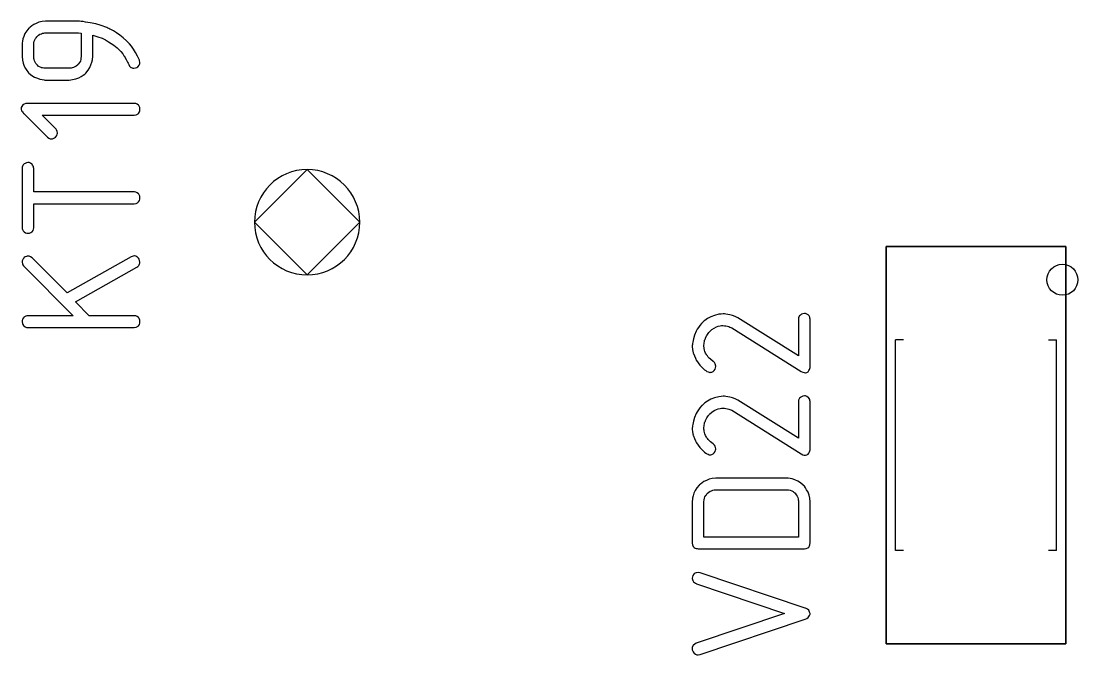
# Model space of a CAD drawing. Header units: inches. Extents: x 0 to 594, y -420 to 0.
# Drawn here: x 247.25 to 255.78, y -84.07 to -78.96 of the extents above; entities that cross this region are included whole.
import ezdxf

# ---------------------------------------------------------------- set-up
doc = ezdxf.new("R2010")
doc.units = ezdxf.units.IN
doc.header["$MEASUREMENT"] = 0

msp = doc.modelspace()

# ---------------------------------------------------------------- linework, layer by layer
at = {"color": 18, "true_color": 0x000000}
for p, q in [((247.3551, -78.9879), (247.3396, -78.9978)), ((247.3749, -78.9781), (247.3551, -78.9879)), ((247.3974, -78.9682), (247.3749, -78.9781)), ((247.4228, -78.9626), (247.3974, -78.9682)), ((247.451, -78.9598), (247.4228, -78.9626)), ((247.6892, -78.9598), (247.451, -78.9598)), ((247.6906, -78.9598), (247.6892, -78.9598)), ((247.6949, -78.9598), (247.6906, -78.9598)), ((247.7019, -78.9598), (247.6949, -78.9598)), ((247.7118, -78.9612), (247.7019, -78.9598)), ((247.7245, -78.9612), (247.7118, -78.9612)), ((247.7386, -78.9626), (247.7245, -78.9612)), ((247.7555, -78.964), (247.7386, -78.9626)), ((247.7724, -78.9668), (247.7555, -78.964)), ((247.8119, -78.9724), (247.7724, -78.9668)), ((247.8556, -78.9823), (247.8119, -78.9724)), ((247.9007, -78.995), (247.8556, -78.9823)), ((247.2846, -79.0598), (247.2748, -79.0824)), ((247.2987, -79.0373), (247.2846, -79.0598)), ((247.3171, -79.0161), (247.2987, -79.0373)), ((247.3199, -79.0133), (247.3171, -79.0161)), ((247.3269, -79.0077), (247.3199, -79.0133)), ((247.3396, -78.9978), (247.3269, -79.0077)), ((247.3833, -79.0824), (247.3946, -79.0725)), ((247.3946, -79.0725), (247.4059, -79.0655)), ((247.4059, -79.0655), (247.4172, -79.0613)), ((247.4172, -79.0613), (247.427, -79.057)), ((247.427, -79.057), (247.4369, -79.0556)), ((247.4369, -79.0556), (247.4439, -79.0542)), ((247.4439, -79.0542), (247.4496, -79.0542)), ((247.4496, -79.0542), (247.451, -79.0542)), ((247.451, -79.0542), (247.6906, -79.0542)), ((247.6906, -79.0542), (247.716, -79.0542)), ((247.716, -79.0542), (247.7372, -79.0556)), ((247.7372, -79.0556), (247.7372, -79.2459)), ((247.9458, -79.0119), (247.9007, -78.995)), ((247.9472, -79.0119), (247.9458, -79.0119)), ((247.95, -79.0133), (247.9472, -79.0119)), ((247.9543, -79.0161), (247.95, -79.0133)), ((247.9613, -79.019), (247.9543, -79.0161)), ((247.9683, -79.0232), (247.9613, -79.019)), ((247.9768, -79.0274), (247.9683, -79.0232)), ((247.9994, -79.0387), (247.9768, -79.0274)), ((248.0233, -79.0542), (247.9994, -79.0387)), ((248.0501, -79.0725), (248.0233, -79.0542)), ((248.0769, -79.0937), (248.0501, -79.0725)), ((247.2621, -79.1374), (247.2607, -79.143)), ((247.2607, -79.143), (247.2607, -79.2459)), ((247.2607, -79.143), (247.2607, -79.143)), ((247.2635, -79.1219), (247.2621, -79.1374)), ((247.2677, -79.1035), (247.2635, -79.1219)), ((247.2748, -79.0824), (247.2677, -79.1035)), ((247.3551, -79.1501), (247.3565, -79.136)), ((247.3551, -79.253), (247.3551, -79.1501)), ((247.3565, -79.136), (247.3594, -79.1219)), ((247.3565, -79.136), (247.3565, -79.136)), ((247.3594, -79.1219), (247.3636, -79.1106)), ((247.3636, -79.1106), (247.3692, -79.1007)), ((247.3692, -79.1007), (247.3749, -79.0937)), ((247.3749, -79.0937), (247.3791, -79.0866)), ((247.3791, -79.0866), (247.3819, -79.0838)), ((247.3819, -79.0838), (247.3833, -79.0824)), ((247.8316, -79.253), (247.8316, -79.0739)), ((247.8316, -79.0739), (247.8725, -79.0852)), ((247.8725, -79.0852), (247.9077, -79.0979)), ((247.9077, -79.0979), (247.9345, -79.1106)), ((247.9345, -79.1106), (247.9599, -79.1261)), ((247.9599, -79.1261), (247.981, -79.1402)), ((247.981, -79.1402), (248.0008, -79.1529)), ((248.0008, -79.1529), (248.0163, -79.1656)), ((248.1037, -79.1176), (248.0769, -79.0937)), ((248.1051, -79.119), (248.1037, -79.1176)), ((248.1065, -79.1205), (248.1051, -79.119)), ((248.1107, -79.1247), (248.1065, -79.1205)), ((248.115, -79.1289), (248.1107, -79.1247)), ((248.1276, -79.143), (248.115, -79.1289)), ((248.1432, -79.1613), (248.1276, -79.143)), ((248.0163, -79.1656), (248.0276, -79.1754)), ((248.0276, -79.1754), (248.0346, -79.1811)), ((248.0346, -79.1811), (248.0374, -79.1839)), ((248.0374, -79.1839), (248.0572, -79.205)), ((248.0572, -79.205), (248.0741, -79.2248)), ((248.0741, -79.2248), (248.0797, -79.2332)), ((248.0797, -79.2332), (248.0839, -79.2389)), ((248.0839, -79.2389), (248.0868, -79.2431)), ((248.0868, -79.2431), (248.0882, -79.2445)), ((248.1601, -79.1853), (248.1432, -79.1613)), ((248.177, -79.2121), (248.1601, -79.1853)), ((248.1939, -79.2417), (248.177, -79.2121)), ((248.2094, -79.2741), (248.1939, -79.2417)), ((247.2607, -79.2459), (247.2635, -79.2741)), ((247.2635, -79.2741), (247.2691, -79.2995)), ((247.2691, -79.2995), (247.279, -79.3235)), ((247.279, -79.3235), (247.2889, -79.3418)), ((247.3565, -79.26), (247.3551, -79.253)), ((247.3579, -79.2685), (247.3565, -79.26)), ((247.3622, -79.2798), (247.3579, -79.2685)), ((247.3664, -79.291), (247.3622, -79.2798)), ((247.3735, -79.3023), (247.3664, -79.291)), ((247.3833, -79.3136), (247.3735, -79.3023)), ((247.3861, -79.3164), (247.3833, -79.3136)), ((247.3918, -79.322), (247.3861, -79.3164)), ((247.4016, -79.3291), (247.3918, -79.322)), ((247.4143, -79.3347), (247.4016, -79.3291)), ((247.6878, -79.3291), (247.6765, -79.3333)), ((247.6991, -79.322), (247.6878, -79.3291)), ((247.7104, -79.3136), (247.6991, -79.322)), ((247.7118, -79.3108), (247.7104, -79.3136)), ((247.7174, -79.3037), (247.7118, -79.3108)), ((247.7245, -79.2939), (247.7174, -79.3037)), ((247.7315, -79.2826), (247.7245, -79.2939)), ((247.7329, -79.2798), (247.7315, -79.2812)), ((247.7315, -79.2812), (247.7315, -79.2826)), ((247.7343, -79.2699), (247.7329, -79.2798)), ((247.7357, -79.2586), (247.7343, -79.2699)), ((247.7372, -79.2459), (247.7357, -79.2586)), ((247.8091, -79.3333), (247.8175, -79.3122)), ((247.8175, -79.3122), (247.8246, -79.291)), ((247.8246, -79.291), (247.8288, -79.2727)), ((247.8288, -79.2727), (247.8302, -79.2586)), ((247.8302, -79.2586), (247.8316, -79.253)), ((248.0882, -79.2445), (248.1023, -79.2685)), ((248.1023, -79.2685), (248.1079, -79.2798)), ((248.1079, -79.2798), (248.1121, -79.2896)), ((248.1121, -79.2896), (248.1164, -79.2981)), ((248.1164, -79.2981), (248.1192, -79.3051)), ((248.1192, -79.3051), (248.122, -79.3094)), ((248.122, -79.3094), (248.122, -79.3108)), ((248.122, -79.3108), (248.1291, -79.322)), ((248.1291, -79.322), (248.1347, -79.3291)), ((248.1347, -79.3291), (248.1403, -79.3333)), ((248.1883, -79.3333), (248.1953, -79.3291)), ((248.1953, -79.3291), (248.1967, -79.3263)), ((248.1967, -79.3263), (248.1981, -79.3263)), ((248.1981, -79.3263), (248.2066, -79.315)), ((248.2066, -79.315), (248.2108, -79.3051)), ((248.2122, -79.2953), (248.2094, -79.2741)), ((248.2108, -79.3051), (248.2122, -79.2981)), ((248.2122, -79.2981), (248.2122, -79.2953)), ((247.2889, -79.3418), (247.2987, -79.3587)), ((247.2987, -79.3587), (247.3086, -79.37)), ((247.3086, -79.37), (247.3142, -79.377)), ((247.3142, -79.377), (247.3171, -79.3798)), ((247.3171, -79.3798), (247.3396, -79.3982)), ((247.3396, -79.3982), (247.3622, -79.4123)), ((247.3622, -79.4123), (247.3847, -79.4207)), ((247.4157, -79.3347), (247.4143, -79.3347)), ((247.4172, -79.3361), (247.4157, -79.3347)), ((247.4256, -79.3376), (247.4172, -79.3361)), ((247.4369, -79.339), (247.4256, -79.3376)), ((247.451, -79.3404), (247.4369, -79.339)), ((247.6427, -79.3404), (247.451, -79.3404)), ((247.6441, -79.3404), (247.6427, -79.3404)), ((247.6498, -79.3404), (247.6441, -79.3404)), ((247.6568, -79.339), (247.6498, -79.3404)), ((247.6653, -79.3376), (247.6568, -79.339)), ((247.6765, -79.3333), (247.6653, -79.3376)), ((247.7188, -79.4165), (247.7386, -79.4066)), ((247.7386, -79.4066), (247.7555, -79.3968)), ((247.7555, -79.3968), (247.7668, -79.3869)), ((247.7668, -79.3869), (247.7738, -79.3813)), ((247.7738, -79.3813), (247.7766, -79.3784)), ((247.7766, -79.3784), (247.795, -79.3559)), ((247.795, -79.3559), (247.8091, -79.3333)), ((248.1403, -79.3333), (248.1417, -79.3347)), ((248.1417, -79.3347), (248.1488, -79.3376)), ((248.1488, -79.3376), (248.1558, -79.339)), ((248.1558, -79.339), (248.1615, -79.3404)), ((248.1615, -79.3404), (248.1629, -79.3404)), ((248.1629, -79.3404), (248.177, -79.3376)), ((248.177, -79.3376), (248.1883, -79.3333)), ((247.3847, -79.4207), (247.4045, -79.4278)), ((247.4045, -79.4278), (247.4228, -79.432)), ((247.4228, -79.432), (247.4383, -79.4334)), ((247.4383, -79.4334), (247.4439, -79.4348)), ((247.4439, -79.4348), (247.4482, -79.4348)), ((247.4482, -79.4348), (247.4496, -79.4348)), ((247.4496, -79.4348), (247.451, -79.4348)), ((247.451, -79.4348), (247.6413, -79.4348)), ((247.6413, -79.4348), (247.6695, -79.432)), ((247.6695, -79.432), (247.6963, -79.4264)), ((247.6963, -79.4264), (247.7188, -79.4165)), ((247.255, -79.6561), (247.2536, -79.6618)), ((247.2536, -79.6618), (247.2536, -79.6632)), ((247.2536, -79.6618), (247.2536, -79.6618)), ((247.2536, -79.6632), (247.255, -79.6716)), ((247.2593, -79.6477), (247.255, -79.6561)), ((247.2677, -79.6364), (247.2593, -79.6477)), ((247.2705, -79.635), (247.2677, -79.6364)), ((247.279, -79.6294), (247.2705, -79.635)), ((247.2917, -79.6251), (247.279, -79.6294)), ((247.3086, -79.6237), (247.2917, -79.6251)), ((248.1657, -79.6237), (247.3086, -79.6237)), ((248.1671, -79.6237), (248.1657, -79.6237)), ((248.1699, -79.6237), (248.1671, -79.6237)), ((248.1784, -79.6251), (248.1699, -79.6237)), ((248.1897, -79.6294), (248.1784, -79.6251)), ((248.2009, -79.6378), (248.1897, -79.6294)), ((248.2024, -79.6406), (248.2009, -79.6378)), ((248.2066, -79.6463), (248.2024, -79.6406)), ((248.2108, -79.6575), (248.2066, -79.6463)), ((248.2122, -79.6716), (248.2108, -79.6575)), ((247.255, -79.6716), (247.2565, -79.6787)), ((247.2565, -79.6787), (247.2579, -79.6843)), ((247.2579, -79.6843), (247.2593, -79.6857)), ((247.2593, -79.6857), (247.2635, -79.6928)), ((247.2635, -79.6928), (247.2691, -79.6998)), ((247.2691, -79.6998), (247.2734, -79.7041)), ((247.2734, -79.7041), (247.2748, -79.7055)), ((247.2748, -79.7055), (247.4665, -79.8958)), ((247.5328, -79.8281), (247.4228, -79.7182)), ((247.4228, -79.7182), (248.1657, -79.7182)), ((248.1657, -79.7182), (248.1812, -79.7153)), ((248.1812, -79.7153), (248.1925, -79.7111)), ((248.1925, -79.7111), (248.1981, -79.7069)), ((248.1981, -79.7069), (248.2009, -79.7041)), ((248.2009, -79.7041), (248.208, -79.6928)), ((248.208, -79.6928), (248.2108, -79.6829)), ((248.2108, -79.6829), (248.2122, -79.6745)), ((248.2122, -79.6745), (248.2122, -79.6716)), ((247.5356, -79.8309), (247.5328, -79.8281)), ((247.5398, -79.838), (247.5356, -79.8309)), ((247.544, -79.8493), (247.5398, -79.838)), ((247.4665, -79.8958), (247.4778, -79.9042)), ((247.4778, -79.9042), (247.4891, -79.9085)), ((247.4891, -79.9085), (247.4961, -79.9099)), ((247.4961, -79.9099), (247.4975, -79.9099)), ((247.4975, -79.9099), (247.4989, -79.9099)), ((247.4989, -79.9099), (247.506, -79.9085)), ((247.506, -79.9085), (247.5116, -79.9071)), ((247.5116, -79.9071), (247.5229, -79.9014)), ((247.5229, -79.9014), (247.5299, -79.8972)), ((247.5299, -79.8972), (247.5313, -79.8944)), ((247.5313, -79.8944), (247.5328, -79.8944)), ((247.5328, -79.8944), (247.5412, -79.8831)), ((247.5412, -79.8831), (247.5454, -79.8718)), ((247.5468, -79.862), (247.544, -79.8493)), ((247.5454, -79.8718), (247.5468, -79.8648)), ((247.5468, -79.8648), (247.5468, -79.862)), ((247.2621, -80.1369), (247.2607, -80.1453)), ((247.2607, -80.1453), (247.2607, -80.6331)), ((247.2607, -80.1453), (247.2607, -80.1453)), ((247.2677, -80.1256), (247.2621, -80.1369)), ((247.2705, -80.1199), (247.2677, -80.1256)), ((247.2762, -80.1143), (247.2705, -80.1199)), ((247.279, -80.1115), (247.2762, -80.1143)), ((247.2861, -80.1073), (247.279, -80.1115)), ((247.2959, -80.103), (247.2861, -80.1073)), ((247.3086, -80.1002), (247.2959, -80.103)), ((247.3114, -80.1002), (247.3086, -80.1002)), ((247.3185, -80.1016), (247.3114, -80.1002)), ((247.3283, -80.1058), (247.3185, -80.1016)), ((247.3396, -80.1129), (247.3283, -80.1058)), ((247.3424, -80.1143), (247.3396, -80.1129)), ((247.3467, -80.1213), (247.3424, -80.1143)), ((247.3523, -80.1326), (247.3467, -80.1213)), ((247.3537, -80.1397), (247.3523, -80.1326)), ((247.3551, -80.1481), (247.3537, -80.1397)), ((247.3551, -80.3384), (247.3551, -80.1481)), ((249.5624, -80.1578), (249.1374, -80.5828)), ((249.9874, -80.5828), (249.5624, -80.1578)), ((248.1657, -80.3384), (247.3551, -80.3384)), ((248.1671, -80.3384), (248.1657, -80.3384)), ((248.1699, -80.3384), (248.1671, -80.3384)), ((248.1784, -80.3399), (248.1699, -80.3384)), ((248.1897, -80.3441), (248.1784, -80.3399)), ((248.2009, -80.3525), (248.1897, -80.3441)), ((248.2024, -80.3554), (248.2009, -80.3525)), ((247.3551, -80.6274), (247.3551, -80.4329)), ((247.3551, -80.4329), (248.1657, -80.4329)), ((248.1657, -80.4329), (248.1812, -80.4301)), ((248.1812, -80.4301), (248.1925, -80.4258)), ((248.1925, -80.4258), (248.1981, -80.4216)), ((248.1981, -80.4216), (248.2009, -80.4188)), ((248.2009, -80.4188), (248.208, -80.4075)), ((248.2066, -80.361), (248.2024, -80.3554)), ((248.2108, -80.3723), (248.2066, -80.361)), ((248.208, -80.4075), (248.2108, -80.3976)), ((248.2122, -80.3864), (248.2108, -80.3723)), ((248.2108, -80.3976), (248.2122, -80.3892)), ((248.2122, -80.3892), (248.2122, -80.3864)), ((249.1374, -80.5828), (249.5624, -81.0078)), ((249.5624, -81.0078), (249.9874, -80.5828)), ((247.2607, -80.6331), (247.2635, -80.6401)), ((247.2635, -80.6401), (247.2691, -80.6514)), ((247.2691, -80.6514), (247.2748, -80.657)), ((247.2748, -80.657), (247.2762, -80.6599)), ((247.2762, -80.6599), (247.2776, -80.6599)), ((247.2776, -80.6599), (247.2889, -80.6669)), ((247.2889, -80.6669), (247.2987, -80.6697)), ((247.2987, -80.6697), (247.3058, -80.6711)), ((247.3058, -80.6711), (247.3072, -80.6711)), ((247.3072, -80.6711), (247.3086, -80.6711)), ((247.3086, -80.6711), (247.3213, -80.6697)), ((247.3213, -80.6697), (247.3326, -80.6655)), ((247.3326, -80.6655), (247.3396, -80.6613)), ((247.3396, -80.6613), (247.341, -80.6599)), ((247.341, -80.6599), (247.3424, -80.6599)), ((247.3424, -80.6599), (247.3495, -80.6486)), ((247.3495, -80.6486), (247.3537, -80.6373)), ((247.3537, -80.6373), (247.3551, -80.6274)), ((247.2861, -80.8628), (247.279, -80.8685)), ((247.2959, -80.8586), (247.2861, -80.8628)), ((247.303, -80.8558), (247.2959, -80.8586)), ((247.31, -80.8558), (247.303, -80.8558)), ((247.3128, -80.8558), (247.31, -80.8558)), ((247.3185, -80.8572), (247.3128, -80.8558)), ((247.3283, -80.8614), (247.3185, -80.8572)), ((247.3424, -80.8699), (247.3283, -80.8614)), ((248.1417, -80.8614), (247.6244, -81.1532)), ((248.1671, -80.8544), (248.1417, -80.8614)), ((248.1685, -80.8544), (248.1671, -80.8544)), ((248.1699, -80.8544), (248.1685, -80.8544)), ((248.1784, -80.8558), (248.1699, -80.8544)), ((248.1883, -80.8614), (248.1784, -80.8558)), ((248.1925, -80.8642), (248.1883, -80.8614)), ((248.1981, -80.8699), (248.1925, -80.8642)), ((254.2374, -80.7797), (254.2374, -83.9859)), ((254.2374, -83.9859), (254.2374, -80.7797)), ((254.2374, -80.7797), (255.6874, -80.7797)), ((255.6874, -80.7797), (254.2374, -80.7797)), ((255.6874, -80.7797), (255.6874, -83.9859)), ((255.6874, -83.9859), (255.6874, -80.7797)), ((247.2621, -80.8939), (247.2607, -80.9023)), ((247.2607, -80.9023), (247.2607, -80.9051)), ((247.2607, -80.9023), (247.2607, -80.9023)), ((247.2607, -80.9051), (247.2635, -80.9178)), ((247.2677, -80.8826), (247.2621, -80.8939)), ((247.2635, -80.9178), (247.2677, -80.9277)), ((247.2705, -80.8769), (247.2677, -80.8826)), ((247.2677, -80.9277), (247.272, -80.9347)), ((247.2762, -80.8713), (247.2705, -80.8769)), ((247.272, -80.9347), (247.2748, -80.9376)), ((247.2748, -80.9376), (247.6723, -81.3379)), ((247.279, -80.8685), (247.2762, -80.8699)), ((247.2762, -80.8699), (247.2762, -80.8713)), ((247.6244, -81.1532), (247.3424, -80.8699)), ((247.692, -81.2251), (248.1883, -80.946)), ((248.1883, -80.946), (248.1967, -80.939)), ((248.1967, -80.939), (248.2024, -80.9319)), ((248.2009, -80.8727), (248.1981, -80.8699)), ((248.2052, -80.8798), (248.2009, -80.8727)), ((248.2024, -80.9319), (248.2066, -80.9263)), ((248.2094, -80.891), (248.2052, -80.8798)), ((248.2066, -80.9263), (248.2094, -80.9192)), ((248.2122, -80.9051), (248.2094, -80.891)), ((248.2094, -80.9192), (248.2108, -80.9136)), ((248.2108, -80.9136), (248.2122, -80.9094)), ((248.2122, -80.9094), (248.2122, -80.9051)), ((247.8034, -81.3379), (247.692, -81.2251)), ((247.2621, -81.3746), (247.2607, -81.383)), ((247.2649, -81.3647), (247.2621, -81.3746)), ((247.272, -81.3534), (247.2649, -81.3647)), ((247.2748, -81.3506), (247.272, -81.352)), ((247.272, -81.352), (247.272, -81.3534)), ((247.2804, -81.345), (247.2748, -81.3506)), ((247.2917, -81.3407), (247.2804, -81.345)), ((247.2987, -81.3379), (247.2917, -81.3407)), ((247.3072, -81.3379), (247.2987, -81.3379)), ((247.6723, -81.3379), (247.3072, -81.3379)), ((248.1657, -81.3379), (247.8034, -81.3379)), ((248.1671, -81.3379), (248.1657, -81.3379)), ((248.1699, -81.3379), (248.1671, -81.3379)), ((248.1784, -81.3393), (248.1699, -81.3379)), ((248.1897, -81.3435), (248.1784, -81.3393)), ((248.2009, -81.352), (248.1897, -81.3435)), ((248.2024, -81.3548), (248.2009, -81.352)), ((248.2066, -81.3605), (248.2024, -81.3548)), ((248.2108, -81.3717), (248.2066, -81.3605)), ((248.2122, -81.3858), (248.2108, -81.3717)), ((252.7738, -81.3758), (252.7653, -81.3814)), ((252.7949, -81.3603), (252.7738, -81.3758)), ((252.8203, -81.3462), (252.7949, -81.3603)), ((252.8513, -81.3349), (252.8203, -81.3462)), ((252.8852, -81.325), (252.8513, -81.3349)), ((252.9035, -81.3236), (252.8852, -81.325)), ((252.9218, -81.3222), (252.9035, -81.3236)), ((252.9246, -81.3222), (252.9218, -81.3222)), ((252.9317, -81.3222), (252.9246, -81.3222)), ((252.943, -81.3236), (252.9317, -81.3222)), ((252.9585, -81.3265), (252.943, -81.3236)), ((252.9754, -81.3293), (252.9585, -81.3265)), ((252.9951, -81.3349), (252.9754, -81.3293)), ((253.0163, -81.3434), (252.9951, -81.3349)), ((253.0388, -81.3532), (253.0163, -81.3434)), ((253.528, -81.6606), (253.0388, -81.3532)), ((253.5294, -81.3532), (253.528, -81.3617)), ((253.528, -81.3617), (253.528, -81.6606)), ((253.535, -81.342), (253.5294, -81.3532)), ((253.5378, -81.3377), (253.535, -81.342)), ((253.5435, -81.3321), (253.5378, -81.3377)), ((253.5463, -81.3293), (253.5435, -81.3321)), ((253.5534, -81.325), (253.5463, -81.3293)), ((253.5632, -81.3208), (253.5534, -81.325)), ((253.5759, -81.318), (253.5632, -81.3208)), ((253.5787, -81.318), (253.5759, -81.318)), ((253.5858, -81.3194), (253.5787, -81.318)), ((253.5956, -81.3236), (253.5858, -81.3194)), ((253.6069, -81.3307), (253.5956, -81.3236)), ((253.6097, -81.3321), (253.6069, -81.3307)), ((253.614, -81.3391), (253.6097, -81.3321)), ((253.6196, -81.349), (253.614, -81.3391)), ((253.621, -81.3561), (253.6196, -81.349)), ((253.6224, -81.3645), (253.621, -81.3561)), ((253.6224, -81.7536), (253.6224, -81.3645)), ((247.2607, -81.383), (247.2607, -81.3858)), ((247.2607, -81.3858), (247.2635, -81.3985)), ((247.2635, -81.3985), (247.2677, -81.4084)), ((247.2677, -81.4084), (247.272, -81.4154)), ((247.272, -81.4154), (247.2748, -81.4183)), ((247.2748, -81.4183), (247.2861, -81.4267)), ((247.2861, -81.4267), (247.2959, -81.4309)), ((247.2959, -81.4309), (247.3044, -81.4324)), ((247.3044, -81.4324), (247.3058, -81.4324)), ((247.3058, -81.4324), (247.3072, -81.4324)), ((247.3072, -81.4324), (248.1657, -81.4324)), ((248.1657, -81.4324), (248.1812, -81.4295)), ((248.1812, -81.4295), (248.1925, -81.4253)), ((248.1925, -81.4253), (248.1981, -81.4211)), ((248.1981, -81.4211), (248.2009, -81.4183)), ((248.2009, -81.4183), (248.208, -81.407)), ((248.208, -81.407), (248.2108, -81.3971)), ((248.2108, -81.3971), (248.2122, -81.3887)), ((248.2122, -81.3887), (248.2122, -81.3858)), ((252.7019, -81.4618), (252.6892, -81.4942)), ((252.7104, -81.4463), (252.7019, -81.4618)), ((252.7202, -81.4308), (252.7104, -81.4463)), ((252.7329, -81.4153), (252.7202, -81.4308)), ((252.7456, -81.3998), (252.7329, -81.4153)), ((252.747, -81.3984), (252.7456, -81.3998)), ((252.7484, -81.3969), (252.747, -81.3984)), ((252.7526, -81.3927), (252.7484, -81.3969)), ((252.7583, -81.3871), (252.7526, -81.3927)), ((252.7653, -81.3814), (252.7583, -81.3871)), ((252.8118, -81.4646), (252.8288, -81.4491)), ((252.8288, -81.4491), (252.8471, -81.4364)), ((252.8471, -81.4364), (252.8654, -81.428)), ((252.8654, -81.428), (252.8809, -81.4223)), ((252.8809, -81.4223), (252.8964, -81.4195)), ((252.8964, -81.4195), (252.9077, -81.4167)), ((252.9077, -81.4167), (252.9148, -81.4167)), ((252.9148, -81.4167), (252.9162, -81.4167)), ((252.9162, -81.4167), (252.9176, -81.4167)), ((252.9176, -81.4167), (252.9303, -81.4181)), ((252.9303, -81.4181), (252.943, -81.4195)), ((252.943, -81.4195), (252.9556, -81.4223)), ((252.9556, -81.4223), (252.9655, -81.4251)), ((252.9655, -81.4251), (252.9754, -81.4294)), ((252.9754, -81.4294), (252.9824, -81.4322)), ((252.9824, -81.4322), (252.9881, -81.4336)), ((252.9881, -81.4336), (252.9895, -81.435)), ((252.9895, -81.435), (253.5491, -81.786)), ((252.6807, -81.5238), (252.6751, -81.5492)), ((252.6892, -81.4942), (252.6807, -81.5238)), ((252.7667, -81.5562), (252.7696, -81.545)), ((252.7696, -81.545), (252.771, -81.5365)), ((252.771, -81.5365), (252.7738, -81.528)), ((252.7738, -81.528), (252.7766, -81.5224)), ((252.7766, -81.5224), (252.778, -81.5182)), ((252.778, -81.5168), (252.7893, -81.4956)), ((252.778, -81.5182), (252.778, -81.5168)), ((252.7893, -81.4956), (252.7992, -81.4801)), ((252.7992, -81.4801), (252.8048, -81.4731)), ((252.8048, -81.4731), (252.8076, -81.4688)), ((252.8076, -81.4688), (252.8104, -81.466)), ((252.8104, -81.466), (252.8118, -81.4646)), ((254.3774, -81.5328), (254.3124, -81.5328)), ((254.3124, -83.2328), (254.3124, -81.5328)), ((255.5474, -81.5328), (255.6124, -81.5328)), ((255.6124, -83.2328), (255.6124, -81.5328)), ((252.6723, -81.5703), (252.6709, -81.5774)), ((252.6709, -81.5774), (252.6709, -81.5887)), ((252.6709, -81.5774), (252.6709, -81.5774)), ((252.6709, -81.5887), (252.6723, -81.607)), ((252.6737, -81.5605), (252.6723, -81.5703)), ((252.6723, -81.607), (252.6751, -81.6253)), ((252.6751, -81.5492), (252.6737, -81.5605)), ((252.6751, -81.6253), (252.6779, -81.6324)), ((252.6779, -81.6324), (252.6793, -81.638)), ((252.7653, -81.5816), (252.7667, -81.5562)), ((252.7653, -81.5873), (252.7653, -81.5816)), ((252.7667, -81.5943), (252.7653, -81.5873)), ((252.7681, -81.6028), (252.7667, -81.5943)), ((252.7696, -81.614), (252.7681, -81.6028)), ((252.7738, -81.6253), (252.7696, -81.614)), ((252.778, -81.638), (252.7738, -81.6253)), ((252.6793, -81.638), (252.6807, -81.6408)), ((252.6807, -81.6408), (252.6807, -81.6422)), ((252.6807, -81.6422), (252.6878, -81.662)), ((252.6878, -81.662), (252.6963, -81.6803)), ((252.6963, -81.6803), (252.6991, -81.6873)), ((252.6991, -81.6873), (252.7019, -81.693)), ((252.7019, -81.693), (252.7033, -81.6958)), ((252.7033, -81.6958), (252.7047, -81.6972)), ((252.7047, -81.6972), (252.7174, -81.7169)), ((252.7174, -81.7169), (252.7315, -81.7353)), ((252.7851, -81.6507), (252.778, -81.638)), ((252.7865, -81.6521), (252.7851, -81.6507)), ((252.7893, -81.6563), (252.7865, -81.6521)), ((252.7935, -81.662), (252.7893, -81.6563)), ((252.7992, -81.6704), (252.7935, -81.662)), ((252.8076, -81.6789), (252.7992, -81.6704)), ((252.8175, -81.6887), (252.8076, -81.6789)), ((252.84, -81.7057), (252.8175, -81.6887)), ((252.8415, -81.7071), (252.84, -81.7057)), ((252.8457, -81.7099), (252.8415, -81.7071)), ((252.8513, -81.7155), (252.8457, -81.7099)), ((252.857, -81.724), (252.8513, -81.7155)), ((252.7315, -81.7353), (252.7456, -81.7494)), ((252.7456, -81.7494), (252.7583, -81.7621)), ((252.7583, -81.7621), (252.7696, -81.7733)), ((252.7696, -81.7733), (252.7794, -81.7804)), ((252.7794, -81.7804), (252.7851, -81.7846)), ((252.7851, -81.7846), (252.7879, -81.786)), ((252.7879, -81.786), (252.7992, -81.7902)), ((252.7992, -81.7902), (252.8076, -81.7931)), ((252.8076, -81.7931), (252.8133, -81.7945)), ((252.8133, -81.7945), (252.8147, -81.7945)), ((252.8147, -81.7945), (252.8217, -81.7931)), ((252.8217, -81.7931), (252.8288, -81.7917)), ((252.8288, -81.7917), (252.8386, -81.786)), ((252.8386, -81.786), (252.8457, -81.7818)), ((252.8457, -81.7818), (252.8485, -81.779)), ((252.8485, -81.779), (252.8555, -81.7677)), ((252.8555, -81.7677), (252.8598, -81.7564)), ((252.8612, -81.7451), (252.857, -81.724)), ((252.8598, -81.7564), (252.8612, -81.748)), ((252.8612, -81.748), (252.8612, -81.7451)), ((253.5491, -81.786), (253.5632, -81.7931)), ((253.5632, -81.7931), (253.5745, -81.7959)), ((253.5745, -81.7959), (253.5815, -81.7973)), ((253.5815, -81.7973), (253.5844, -81.7973)), ((253.5844, -81.7973), (253.5971, -81.7945)), ((253.5971, -81.7945), (253.6069, -81.7888)), ((253.6069, -81.7888), (253.6126, -81.7804)), ((253.6126, -81.7804), (253.6182, -81.7705)), ((253.6182, -81.7705), (253.621, -81.7621)), ((253.621, -81.7621), (253.6224, -81.7536)), ((252.7526, -82.0581), (252.7484, -82.0623)), ((252.7583, -82.0525), (252.7526, -82.0581)), ((252.7653, -82.0468), (252.7583, -82.0525)), ((252.7738, -82.0412), (252.7653, -82.0468)), ((252.7949, -82.0257), (252.7738, -82.0412)), ((252.8203, -82.0116), (252.7949, -82.0257)), ((252.8513, -82.0003), (252.8203, -82.0116)), ((252.8852, -81.9904), (252.8513, -82.0003)), ((252.9035, -81.989), (252.8852, -81.9904)), ((252.9218, -81.9876), (252.9035, -81.989)), ((252.9246, -81.9876), (252.9218, -81.9876)), ((252.9317, -81.9876), (252.9246, -81.9876)), ((252.943, -81.989), (252.9317, -81.9876)), ((252.9585, -81.9918), (252.943, -81.989)), ((252.9754, -81.9947), (252.9585, -81.9918)), ((252.9951, -82.0003), (252.9754, -81.9947)), ((253.0163, -82.0088), (252.9951, -82.0003)), ((253.0388, -82.0186), (253.0163, -82.0088)), ((253.528, -82.3259), (253.0388, -82.0186)), ((253.5294, -82.0186), (253.528, -82.0271)), ((253.528, -82.0271), (253.528, -82.3259)), ((253.535, -82.0073), (253.5294, -82.0186)), ((253.5378, -82.0031), (253.535, -82.0073)), ((253.5435, -81.9975), (253.5378, -82.0031)), ((253.5463, -81.9947), (253.5435, -81.9975)), ((253.5534, -81.9904), (253.5463, -81.9947)), ((253.5632, -81.9862), (253.5534, -81.9904)), ((253.5759, -81.9834), (253.5632, -81.9862)), ((253.5787, -81.9834), (253.5759, -81.9834)), ((253.5858, -81.9848), (253.5787, -81.9834)), ((253.5956, -81.989), (253.5858, -81.9848)), ((253.6069, -81.9961), (253.5956, -81.989)), ((253.6097, -81.9975), (253.6069, -81.9961)), ((253.614, -82.0045), (253.6097, -81.9975)), ((253.6196, -82.0144), (253.614, -82.0045)), ((253.621, -82.0214), (253.6196, -82.0144)), ((253.6224, -82.0299), (253.621, -82.0214)), ((253.6224, -82.419), (253.6224, -82.0299)), ((252.7019, -82.1272), (252.6892, -82.1596)), ((252.7104, -82.1117), (252.7019, -82.1272)), ((252.7202, -82.0962), (252.7104, -82.1117)), ((252.7329, -82.0806), (252.7202, -82.0962)), ((252.7456, -82.0651), (252.7329, -82.0806)), ((252.747, -82.0637), (252.7456, -82.0651)), ((252.7484, -82.0623), (252.747, -82.0637)), ((252.7992, -82.1455), (252.8048, -82.1384)), ((252.8048, -82.1384), (252.8076, -82.1342)), ((252.8076, -82.1342), (252.8104, -82.1314)), ((252.8104, -82.1314), (252.8118, -82.13)), ((252.8118, -82.13), (252.8288, -82.1145)), ((252.8288, -82.1145), (252.8471, -82.1018)), ((252.8471, -82.1018), (252.8654, -82.0933)), ((252.8654, -82.0933), (252.8809, -82.0877)), ((252.8809, -82.0877), (252.8964, -82.0849)), ((252.8964, -82.0849), (252.9077, -82.0821)), ((252.9077, -82.0821), (252.9148, -82.0821)), ((252.9148, -82.0821), (252.9162, -82.0821)), ((252.9162, -82.0821), (252.9176, -82.0821)), ((252.9176, -82.0821), (252.9303, -82.0835)), ((252.9303, -82.0835), (252.943, -82.0849)), ((252.943, -82.0849), (252.9556, -82.0877)), ((252.9556, -82.0877), (252.9655, -82.0905)), ((252.9655, -82.0905), (252.9754, -82.0947)), ((252.9754, -82.0947), (252.9824, -82.0976)), ((252.9824, -82.0976), (252.9881, -82.099)), ((252.9881, -82.099), (252.9895, -82.1004)), ((252.9895, -82.1004), (253.5491, -82.4514)), ((252.6737, -82.2258), (252.6723, -82.2357)), ((252.6751, -82.2146), (252.6737, -82.2258)), ((252.6807, -82.1892), (252.6751, -82.2146)), ((252.6892, -82.1596), (252.6807, -82.1892)), ((252.7653, -82.247), (252.7667, -82.2216)), ((252.7667, -82.2216), (252.7696, -82.2103)), ((252.7696, -82.2103), (252.771, -82.2019)), ((252.771, -82.2019), (252.7738, -82.1934)), ((252.7738, -82.1934), (252.7766, -82.1878)), ((252.7766, -82.1878), (252.778, -82.1836)), ((252.778, -82.1821), (252.7893, -82.161)), ((252.778, -82.1836), (252.778, -82.1821)), ((252.7893, -82.161), (252.7992, -82.1455)), ((252.6723, -82.2357), (252.6709, -82.2428)), ((252.6709, -82.2428), (252.6709, -82.254)), ((252.6709, -82.2428), (252.6709, -82.2428)), ((252.6709, -82.254), (252.6723, -82.2724)), ((252.6723, -82.2724), (252.6751, -82.2907)), ((252.6751, -82.2907), (252.6779, -82.2977)), ((252.6779, -82.2977), (252.6793, -82.3034)), ((252.6793, -82.3034), (252.6807, -82.3062)), ((252.6807, -82.3062), (252.6807, -82.3076)), ((252.6807, -82.3076), (252.6878, -82.3273)), ((252.7653, -82.2526), (252.7653, -82.247)), ((252.7667, -82.2597), (252.7653, -82.2526)), ((252.7681, -82.2681), (252.7667, -82.2597)), ((252.7696, -82.2794), (252.7681, -82.2681)), ((252.7738, -82.2907), (252.7696, -82.2794)), ((252.778, -82.3034), (252.7738, -82.2907)), ((252.7851, -82.3161), (252.778, -82.3034)), ((252.6878, -82.3273), (252.6963, -82.3457)), ((252.6963, -82.3457), (252.6991, -82.3527)), ((252.6991, -82.3527), (252.7019, -82.3584)), ((252.7019, -82.3584), (252.7033, -82.3612)), ((252.7033, -82.3612), (252.7047, -82.3626)), ((252.7047, -82.3626), (252.7174, -82.3823)), ((252.7174, -82.3823), (252.7315, -82.4006)), ((252.7865, -82.3175), (252.7851, -82.3161)), ((252.7893, -82.3217), (252.7865, -82.3175)), ((252.7935, -82.3273), (252.7893, -82.3217)), ((252.7992, -82.3358), (252.7935, -82.3273)), ((252.8076, -82.3443), (252.7992, -82.3358)), ((252.8175, -82.3541), (252.8076, -82.3443)), ((252.84, -82.371), (252.8175, -82.3541)), ((252.8415, -82.3725), (252.84, -82.371)), ((252.8457, -82.3753), (252.8415, -82.3725)), ((252.8513, -82.3809), (252.8457, -82.3753)), ((252.857, -82.3894), (252.8513, -82.3809)), ((252.8612, -82.4105), (252.857, -82.3894)), ((252.7315, -82.4006), (252.7456, -82.4147)), ((252.7456, -82.4147), (252.7583, -82.4274)), ((252.7583, -82.4274), (252.7696, -82.4387)), ((252.7696, -82.4387), (252.7794, -82.4458)), ((252.7794, -82.4458), (252.7851, -82.45)), ((252.7851, -82.45), (252.7879, -82.4514)), ((252.7879, -82.4514), (252.7992, -82.4556)), ((252.7992, -82.4556), (252.8076, -82.4584)), ((252.8076, -82.4584), (252.8133, -82.4599)), ((252.8133, -82.4599), (252.8147, -82.4599)), ((252.8147, -82.4599), (252.8217, -82.4584)), ((252.8217, -82.4584), (252.8288, -82.457)), ((252.8288, -82.457), (252.8386, -82.4514)), ((252.8386, -82.4514), (252.8457, -82.4472)), ((252.8457, -82.4472), (252.8485, -82.4443)), ((252.8485, -82.4443), (252.8555, -82.4331)), ((252.8555, -82.4331), (252.8598, -82.4218)), ((252.8598, -82.4218), (252.8612, -82.4133)), ((252.8612, -82.4133), (252.8612, -82.4105)), ((253.5491, -82.4514), (253.5632, -82.4584)), ((253.5632, -82.4584), (253.5745, -82.4613)), ((253.5745, -82.4613), (253.5815, -82.4627)), ((253.5815, -82.4627), (253.5844, -82.4627)), ((253.5844, -82.4627), (253.5971, -82.4599)), ((253.5971, -82.4599), (253.6069, -82.4542)), ((253.6069, -82.4542), (253.6126, -82.4458)), ((253.6126, -82.4458), (253.6182, -82.4359)), ((253.6182, -82.4359), (253.621, -82.4274)), ((253.621, -82.4274), (253.6224, -82.419)), ((252.8076, -82.6558), (252.7851, -82.6657)), ((252.833, -82.6502), (252.8076, -82.6558)), ((252.8612, -82.6474), (252.833, -82.6502)), ((253.4321, -82.6474), (252.8612, -82.6474)), ((253.4335, -82.6474), (253.4321, -82.6474)), ((253.4349, -82.6474), (253.4335, -82.6474)), ((253.4392, -82.6474), (253.4349, -82.6474)), ((253.4448, -82.6488), (253.4392, -82.6474)), ((253.4603, -82.6502), (253.4448, -82.6488)), ((253.4786, -82.6544), (253.4603, -82.6502)), ((253.4998, -82.6615), (253.4786, -82.6544)), ((252.7089, -82.7249), (252.6948, -82.7474)), ((252.7273, -82.7037), (252.7089, -82.7249)), ((252.7301, -82.7009), (252.7273, -82.7037)), ((252.7371, -82.6953), (252.7301, -82.7009)), ((252.7498, -82.6854), (252.7371, -82.6953)), ((252.7653, -82.6755), (252.7498, -82.6854)), ((252.7851, -82.6657), (252.7653, -82.6755)), ((253.5223, -82.6713), (253.4998, -82.6615)), ((253.5449, -82.6854), (253.5223, -82.6713)), ((253.5674, -82.7037), (253.5449, -82.6854)), ((253.5703, -82.7066), (253.5674, -82.7037)), ((253.5759, -82.7136), (253.5703, -82.7066)), ((253.5844, -82.7263), (253.5759, -82.7136)), ((253.5942, -82.7418), (253.5844, -82.7263)), ((252.6723, -82.825), (252.6709, -82.8306)), ((252.6737, -82.8095), (252.6723, -82.825)), ((252.6779, -82.7911), (252.6737, -82.8095)), ((252.685, -82.77), (252.6779, -82.7911)), ((252.6948, -82.7474), (252.685, -82.77)), ((252.7653, -82.8377), (252.7667, -82.8236)), ((252.7667, -82.8236), (252.7696, -82.8095)), ((252.7667, -82.8236), (252.7667, -82.8236)), ((252.7696, -82.8095), (252.7738, -82.7982)), ((252.7738, -82.7982), (252.7794, -82.7883)), ((252.7794, -82.7883), (252.7851, -82.7813)), ((252.7851, -82.7813), (252.7893, -82.7742)), ((252.7893, -82.7742), (252.7921, -82.7714)), ((252.7921, -82.7714), (252.7935, -82.77)), ((252.7935, -82.77), (252.8048, -82.7601)), ((252.8048, -82.7601), (252.8161, -82.7531)), ((252.8161, -82.7531), (252.8274, -82.7489)), ((252.8274, -82.7489), (252.8372, -82.7446)), ((252.8372, -82.7446), (252.8471, -82.7432)), ((252.8471, -82.7432), (252.8541, -82.7418)), ((252.8541, -82.7418), (252.8598, -82.7418)), ((252.8598, -82.7418), (252.8612, -82.7418)), ((252.8612, -82.7418), (253.4335, -82.7418)), ((253.4335, -82.7418), (253.449, -82.7432)), ((253.449, -82.7432), (253.4617, -82.746)), ((253.4617, -82.746), (253.4744, -82.7503)), ((253.4744, -82.7503), (253.4843, -82.7559)), ((253.4843, -82.7559), (253.4913, -82.7615)), ((253.4913, -82.7615), (253.4984, -82.7658)), ((253.4984, -82.7658), (253.5012, -82.7686)), ((253.5012, -82.7686), (253.5026, -82.77)), ((253.5026, -82.77), (253.5111, -82.7813)), ((253.5111, -82.7813), (253.5167, -82.7926)), ((253.5167, -82.7926), (253.5223, -82.8038)), ((253.5223, -82.8038), (253.5252, -82.8137)), ((253.5252, -82.8137), (253.5266, -82.8236)), ((253.5266, -82.8236), (253.528, -82.8306)), ((253.6055, -82.7615), (253.5942, -82.7418)), ((253.614, -82.7841), (253.6055, -82.7615)), ((253.6196, -82.8095), (253.614, -82.7841)), ((253.6224, -82.8377), (253.6196, -82.8095)), ((252.6709, -82.8306), (252.6709, -83.1718)), ((252.6709, -82.8306), (252.6709, -82.8306)), ((252.7653, -83.1238), (252.7653, -82.8377)), ((253.528, -82.8306), (253.528, -83.1238)), ((253.6224, -83.1732), (253.6224, -82.8377)), ((253.528, -83.1238), (252.7653, -83.1238)), ((252.6709, -83.1718), (252.6723, -83.1873)), ((252.6723, -83.1873), (252.6779, -83.1985)), ((252.6779, -83.1985), (252.6864, -83.207)), ((252.6864, -83.207), (252.6948, -83.2126)), ((252.6948, -83.2126), (252.7033, -83.2155)), ((252.7033, -83.2155), (252.7118, -83.2169)), ((252.7118, -83.2169), (252.7174, -83.2183)), ((252.7174, -83.2183), (252.7188, -83.2183)), ((252.7188, -83.2183), (253.5759, -83.2183)), ((253.5759, -83.2183), (253.5914, -83.2169)), ((253.5914, -83.2169), (253.6027, -83.2112)), ((253.6027, -83.2112), (253.6111, -83.2042)), ((253.6111, -83.2042), (253.6168, -83.1943)), ((253.6168, -83.1943), (253.6196, -83.1859)), ((253.6196, -83.1859), (253.621, -83.1788)), ((253.621, -83.1788), (253.6224, -83.1732)), ((254.3774, -83.2328), (254.3124, -83.2327)), ((255.6124, -83.2328), (255.5474, -83.2327)), ((252.6836, -83.4227), (252.6765, -83.434)), ((252.6864, -83.4199), (252.6836, -83.4227)), ((252.6934, -83.4156), (252.6864, -83.4199)), ((252.7033, -83.4114), (252.6934, -83.4156)), ((252.7174, -83.4086), (252.7033, -83.4114)), ((252.7343, -83.4114), (252.7174, -83.4086)), ((253.5815, -83.6962), (252.7343, -83.4114)), ((252.6723, -83.4452), (252.6709, -83.4537)), ((252.6709, -83.4537), (252.6709, -83.4565)), ((252.6709, -83.4537), (252.6709, -83.4537)), ((252.6709, -83.4565), (252.6723, -83.4664)), ((252.6765, -83.434), (252.6723, -83.4452)), ((252.6723, -83.4664), (252.6751, -83.4748)), ((252.6751, -83.4748), (252.6793, -83.4805)), ((252.6793, -83.4805), (252.6807, -83.4833)), ((252.6807, -83.4833), (252.6892, -83.4903)), ((252.6892, -83.4903), (252.6963, -83.496)), ((252.6963, -83.496), (252.7019, -83.4988)), ((252.7019, -83.4988), (252.7047, -83.5002)), ((252.7047, -83.5002), (253.4166, -83.7413)), ((253.4166, -83.7413), (252.7033, -83.9809)), ((253.583, -83.6962), (253.5815, -83.6962)), ((253.5844, -83.6976), (253.583, -83.6962)), ((253.5914, -83.7004), (253.5844, -83.6976)), ((253.6013, -83.706), (253.5914, -83.7004)), ((253.6111, -83.7131), (253.6013, -83.706)), ((253.6126, -83.7145), (253.6111, -83.7131)), ((253.6154, -83.7201), (253.6126, -83.7145)), ((253.6126, -83.7652), (253.6168, -83.7568)), ((253.6182, -83.7286), (253.6154, -83.7201)), ((253.6168, -83.7568), (253.6196, -83.7511)), ((253.6224, -83.7413), (253.6182, -83.7286)), ((253.6196, -83.7511), (253.6224, -83.7455)), ((253.6224, -83.7455), (253.6224, -83.7413)), ((252.7343, -84.0711), (253.5815, -83.7864)), ((253.5815, -83.7864), (253.5956, -83.7793)), ((253.5956, -83.7793), (253.6055, -83.7723)), ((253.6055, -83.7723), (253.6126, -83.7652)), ((252.6751, -84.0007), (252.6709, -84.0133)), ((252.6709, -84.0133), (252.6709, -84.0331)), ((252.6765, -83.9992), (252.6751, -84.0007)), ((252.6807, -83.995), (252.6765, -83.9992)), ((252.6906, -83.988), (252.6807, -83.995)), ((252.7033, -83.9809), (252.6906, -83.988)), ((255.6874, -83.9859), (254.2374, -83.9859)), ((254.2374, -83.9859), (255.6874, -83.9859)), ((252.6709, -84.0331), (252.6737, -84.0401)), ((252.6737, -84.0401), (252.6779, -84.05)), ((252.6779, -84.05), (252.6836, -84.057)), ((252.6836, -84.057), (252.685, -84.0599)), ((252.685, -84.0599), (252.6864, -84.0599)), ((252.6864, -84.0599), (252.6977, -84.0683)), ((252.6977, -84.0683), (252.7075, -84.0725)), ((252.7075, -84.0725), (252.7146, -84.074)), ((252.7146, -84.074), (252.716, -84.074)), ((252.716, -84.074), (252.7174, -84.074)), ((252.7174, -84.074), (252.7343, -84.0711))]:
    msp.add_line(p, q, dxfattribs=at)
at = {"color": 7, "true_color": 0xffffff}
for p, q in [((254.2374, -80.7797), (254.2374, -83.9859)), ((254.2374, -83.9859), (254.2374, -80.7797)), ((254.2374, -80.7797), (255.6874, -80.7797)), ((255.6874, -80.7797), (254.2374, -80.7797)), ((255.6874, -80.7797), (255.6874, -83.9859)), ((255.6874, -83.9859), (255.6874, -80.7797)), ((255.6874, -83.9859), (254.2374, -83.9859)), ((254.2374, -83.9859), (255.6874, -83.9859))]:
    msp.add_line(p, q, dxfattribs=at)
at = {"color": 18, "true_color": 0x000000}
for start, end in [(90, 180), (0, 90), (180, 270), (270, 0)]:
    msp.add_arc((249.5624, -80.5828), 0.425, start, end, dxfattribs=at)
msp.add_ellipse((255.6587, -81.0473), major_axis=(0, 0.125), ratio=1, dxfattribs=at)

doc.saveas('drawing.dxf')
